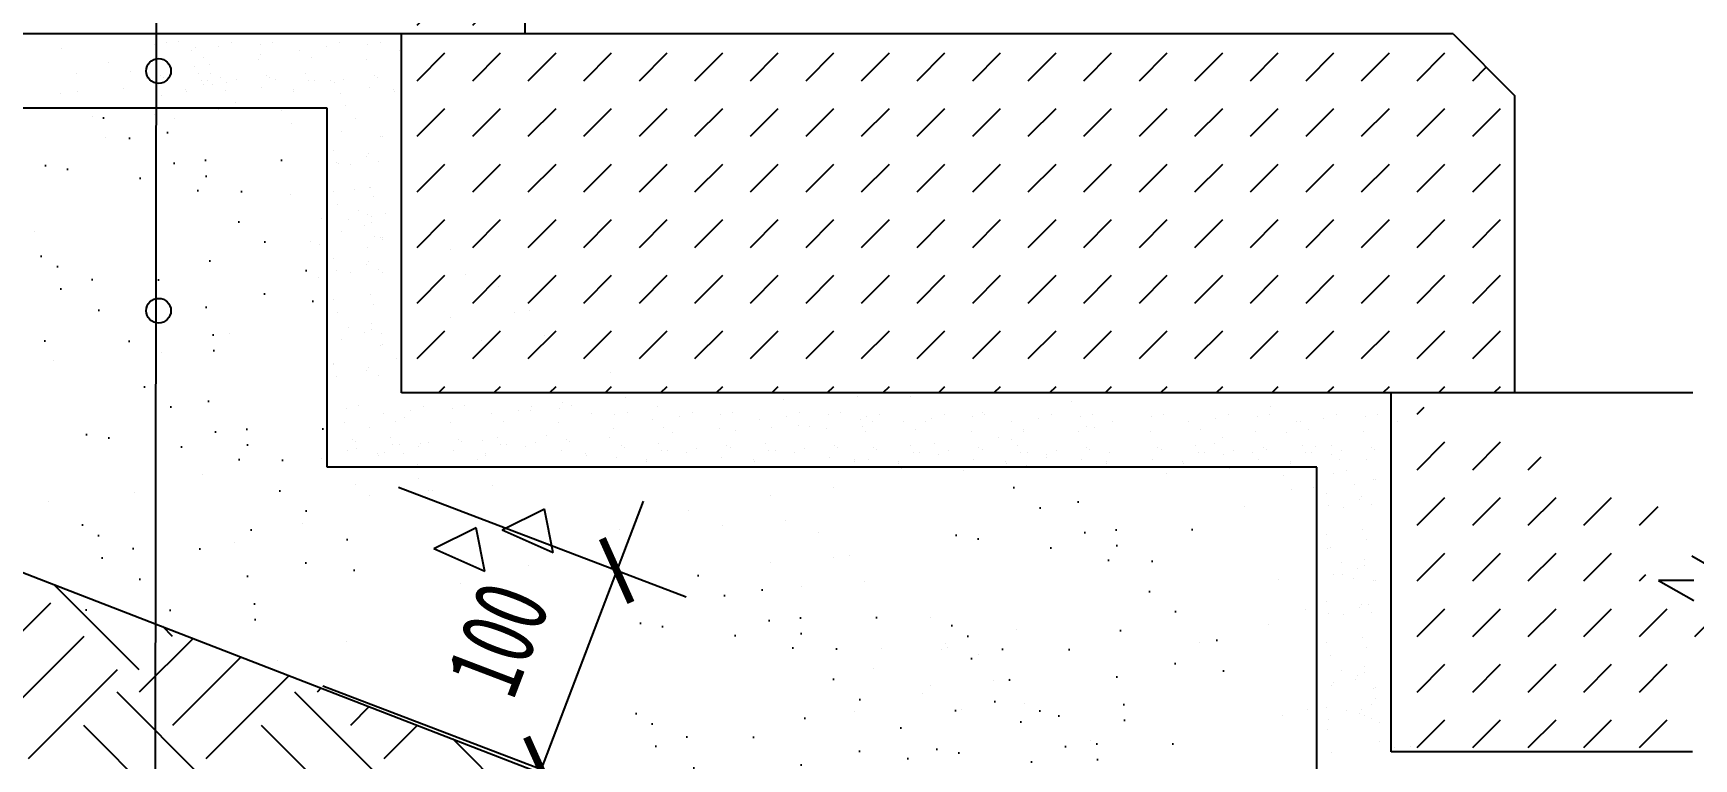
# Model space of a CAD drawing. Extents: x -43530 to -39330, y 16129 to 19047.
# Drawn here: x -42043 to -41372, y 17717 to 18010 of the extents above; entities that cross this region are included whole.
import ezdxf

# ---------------------------------------------------------------- set-up
doc = ezdxf.new("R2010")
doc.units = 0
doc.layers.get('0').update_dxf_attribs({"linetype": 'CONTINUOUS'})
doc.layers.get('DEFPOINTS').update_dxf_attribs({"linetype": 'CONTINUOUS'})
for name, color, linetype in [('LEVEL', 2, 'CONTINUOUS'), ('STAIR', 140, 'CONTINUOUS'), ('TEXT', 41, 'CONTINUOUS')]:
    doc.layers.add(name, color=color, linetype=linetype)
doc.styles.add('HZ', font='simplex.shx', dxfattribs={"width": 0.7, "bigfont": 'hztxt.shx'})
doc.styles.add('XREF1$0$STYLE3', font='simsun.ttf', dxfattribs={"width": 0.7})
doc.dimstyles.new('STANDARD-1', dxfattribs={"dimscale": 0, "dimtxt": 450, "dimasz": 300, "dimexe": 300, "dimexo": 300, "dimgap": 200, "dimtad": 1, "dimdec": 0, "dimzin": 0, "dimtxsty": 'HZ', "dimcen": 300, "dimdle": 300, "dimclrd": 40, "dimclre": 40, "dimclrt": 41, "dimazin": 3, "dimtfac": 1, "dimtdec": 0, "dimtofl": 0, "dimtmove": 0, "dimatfit": 3, "dimtvp": 1.5, "dimtolj": 1, "dimtzin": 0})
pattern_1 = [(45, (-4687.32, 681.234), (2e-15, 22.45064), [15.875, -15.875])]

# ---------------------------------------------------------------- blocks, each defined once
blk = doc.blocks.new('_ARCHTICK')
at = {"color": 0, "linetype": 'BYBLOCK', "const_width": 0.15}
blk.add_lwpolyline([(-0.5, -0.5), (0.5, 0.5)], dxfattribs=at)
blk = doc.blocks.new('*D87')
at = {"color": 40, "linetype": 'BYBLOCK'}
for p, q in [((-37208.24, 17145.22), (-37092.04, 17100.92)), ((-37109.38, 17139.64), (-37161.35, 17003.34)), ((-37238.83, 17064.99), (-37122.63, 17020.69))]:
    blk.add_line(p, q, dxfattribs=at)
at = {"layer": 'DEFPOINTS', "color": 0, "linetype": 'BYBLOCK'}
for p in [(-37236.28, 17155.91), (-37266.87, 17075.68), (-37150.66, 17031.37)]:
    blk.add_point(p, dxfattribs=at)
at = {"color": 40, "linetype": 'BYBLOCK', "xscale": 20, "yscale": 20, "zscale": 20}
for p, rotation in [((-37120.07, 17111.6), 69.12982450847417), ((-37150.66, 17031.37), 249.1298245084741)]:
    blk.add_blockref('_ARCHTICK', p, dxfattribs=dict(at, rotation=rotation))
at = {"color": 41, "linetype": 'BYBLOCK', "insert": (-37168.07, 17083.96), "char_height": 30, "attachment_point": 5, "rotation": 69.12982, "style": 'XREF1$0$STYLE3'}
blk.add_mtext('\\A1;100', dxfattribs=at)

msp = doc.modelspace()

# ---------------------------------------------------------------- hatches: boundary and pattern name
at = {"layer": 'STAIR'}
h = msp.add_hatch(dxfattribs=at)
h.set_pattern_fill('DASH', color=256, scale=5, angle=45, style=0)
h.set_pattern_definition(pattern_1)
edge = h.paths.add_edge_path()
edge.add_line((-41869.4, 18154.56), (-42294.4, 18154.56))
edge.add_line((-41894.4, 18009.56), (-42294.4, 18009.56))
edge.add_line((-41469.4, 18009.56), (-41894.4, 18009.56))
edge.add_line((-41844.4, 18009.56), (-41844.4, 18129.56))
edge.add_line((-41869.4, 18154.56), (-41844.4, 18129.56))
edge.add_line((-42294.4, 18009.56), (-42294.4, 18154.56))
h = msp.add_hatch(dxfattribs=at)
h.set_pattern_fill('DASH', color=256, scale=5, angle=45, style=0)
h.set_pattern_definition(pattern_1)
edge = h.paths.add_edge_path()
edge.add_line((-41469.4, 18009.56), (-41894.4, 18009.56))
edge.add_line((-41894.4, 17864.56), (-41894.4, 18009.56))
edge.add_line((-41494.4, 17864.56), (-41894.4, 17864.56))
edge.add_line((-41444.4, 17864.56), (-41444.4, 17984.56))
edge.add_line((-41469.4, 18009.56), (-41444.4, 17984.56))
h = msp.add_hatch(dxfattribs=at)
h.set_pattern_fill('AR-SAND', color=256, angle=135, style=0)
h.set_pattern_definition([(172.5, (-3850.753, 443.697), (-33.47535, -35.738135), [0, -38.608, 0, -43.18, 0, -41.275]), (142.5, (-3850.75, 443.7), (-82.47329, -18.90109), [0, -20.828, 0, -34.798, 0, -13.335]), (102.5, (-3828.66, 421.606), (-56.03323, 55.829983), [0, -12.7, 0, -45.72, 0, -59.69]), (92.5, (-3828.66, 421.606), (-69.75508, 38.22811), [0, -6.35, 0, -29.972, 0, -34.29])])
h.paths.add_polyline_path([(-42040.12, 17979.79), (-41923.64, 17979.79), (-41923.64, 17875.6), (-42040.12, 17875.6)])
h = msp.add_hatch(dxfattribs=at)
h.set_pattern_fill('AR-SAND', color=256, angle=135, style=0)
h.set_pattern_definition([(172.5, (-3834.112, 335.07), (-33.47535, -35.738135), [0, -38.608, 0, -43.18, 0, -41.275]), (142.5, (-3834.11, 335.07), (-82.47329, -18.90109), [0, -20.828, 0, -34.798, 0, -13.335]), (102.5, (-3812.02, 312.98), (-56.03323, 55.829983), [0, -12.7, 0, -45.72, 0, -59.69]), (92.5, (-3812.02, 312.98), (-69.75508, 38.22811), [0, -6.35, 0, -29.972, 0, -34.29])])
h.paths.add_polyline_path([(-42023.48, 17871.16), (-41907, 17871.16), (-41907, 17766.97), (-42023.48, 17766.97)])
h = msp.add_hatch(dxfattribs=at)
h.set_pattern_fill('DASH', color=256, scale=5, angle=45, style=0)
h.set_pattern_definition(pattern_1)
edge = h.paths.add_edge_path()
edge.add_line((-41372.5, 17864.56), (-41494.4, 17864.56))
edge.add_spline(control_points=[(-41372.62, 17812.8), (-41383.46, 17804.85), (-41409.61, 17785.66), (-41337.2, 17784.11), (-41362.05, 17762.66), (-41372.62, 17753.52)], knot_values=[0, 0, 0, 0, 28.370262, 68.459159, 98.166557, 98.166557, 98.166557, 98.166557], degree=3, periodic=0)
edge.add_line((-41372.62, 17864.56), (-41372.62, 17812.8))
edge.add_line((-41372.62, 17753.52), (-41372.62, 17719.56))
edge.add_line((-41372.62, 17719.56), (-41494.4, 17719.56))
edge.add_line((-41494.4, 17719.56), (-41494.4, 17864.56))
h = msp.add_hatch(dxfattribs=at)
h.set_pattern_fill('DASH', color=256, scale=5, angle=45, style=0)
h.set_pattern_definition(pattern_1)
edge = h.paths.add_edge_path()
edge.add_line((-41069.4, 17864.56), (-41044.4, 17839.56))
edge.add_line((-41342.62, 17864.56), (-41069.4, 17864.56))
edge.add_line((-41044.4, 17719.56), (-41044.4, 17839.56))
edge.add_line((-41044.4, 17769.56), (-41044.4, 17774.56))
edge.add_line((-41342.62, 17719.56), (-41094.4, 17719.56))
edge.add_spline(control_points=[(-41342.62, 17812.8), (-41352.28, 17806.83), (-41378.34, 17790.71), (-41297.28, 17801.64), (-41327.1, 17770), (-41342.62, 17753.52)], knot_values=[0, 0, 0, 0, 23.924114, 64.498408, 108.557634, 108.557634, 108.557634, 108.557634], degree=3, periodic=0)
edge.add_line((-41342.62, 17864.56), (-41342.62, 17812.8))
edge.add_line((-41342.62, 17753.52), (-41342.62, 17719.56))
h = msp.add_hatch(dxfattribs=at)
h.set_pattern_fill('AR-SAND', color=256, angle=135, style=0)
h.set_pattern_definition([(172.5, (-3482.785, 294.398), (-33.47535, -35.738135), [0, -38.608, 0, -43.18, 0, -41.275]), (142.5, (-3482.785, 294.4), (-82.47329, -18.90109), [0, -20.828, 0, -34.798, 0, -13.335]), (102.5, (-3460.694, 272.306), (-56.03323, 55.829983), [0, -12.7, 0, -45.72, 0, -59.69]), (92.5, (-3460.694, 272.306), (-69.75508, 38.22811), [0, -6.35, 0, -29.972, 0, -34.29])])
h.paths.add_polyline_path([(-41672.16, 17830.49), (-41555.67, 17830.49), (-41555.67, 17726.3), (-41672.16, 17726.3)])
h = msp.add_hatch(dxfattribs=at)
h.set_pattern_fill('AR-SAND', color=256, angle=135, style=0)
h.set_pattern_definition([(172.5, (-3610.36, 258.927), (-33.47535, -35.738135), [0, -38.608, 0, -43.18, 0, -41.275]), (142.5, (-3610.36, 258.93), (-82.47329, -18.90109), [0, -20.828, 0, -34.798, 0, -13.335]), (102.5, (-3588.27, 236.836), (-56.03323, 55.829983), [0, -12.7, 0, -45.72, 0, -59.69]), (92.5, (-3588.27, 236.836), (-69.75508, 38.22811), [0, -6.35, 0, -29.972, 0, -34.29])])
h.paths.add_polyline_path([(-41799.73, 17795.02), (-41683.25, 17795.02), (-41683.25, 17690.83), (-41799.73, 17690.83)])
h = msp.add_hatch(dxfattribs=at)
h.set_pattern_fill('AR-SAND', color=256, angle=135, style=0)
h.set_pattern_definition([(172.5, (-3490.55, 207.94), (-33.47535, -35.738135), [0, -38.608, 0, -43.18, 0, -41.275]), (142.5, (-3490.55, 207.94), (-82.47329, -18.90109), [0, -20.828, 0, -34.798, 0, -13.335]), (102.5, (-3468.46, 185.847), (-56.03323, 55.829983), [0, -12.7, 0, -45.72, 0, -59.69]), (92.5, (-3468.46, 185.85), (-69.75508, 38.22811), [0, -6.35, 0, -29.972, 0, -34.29])])
h.paths.add_polyline_path([(-41679.92, 17744.03), (-41563.44, 17744.03), (-41563.44, 17639.84), (-41679.92, 17639.84)])

# ---------------------------------------------------------------- linework, layer by layer
at = {"layer": 'LEVEL'}
for p, q in [((-43014.43, 18166.35), (-41372.62, 17530.91)), ((-41844.4, 18009.56), (-41844.4, 18129.56)), ((-41894.4, 18009.56), (-42294.4, 18009.56)), ((-41469.4, 18009.56), (-41894.4, 18009.56)), ((-41894.4, 17864.56), (-41894.4, 18009.56)), ((-41469.4, 18009.56), (-41444.4, 17984.56)), ((-41444.4, 17864.56), (-41444.4, 17984.56)), ((-41924.4, 17979.56), (-42324.4, 17979.56)), ((-41924.4, 17834.56), (-41924.4, 17979.56)), ((-41494.4, 17864.56), (-41894.4, 17864.56)), ((-41372.5, 17864.56), (-41494.4, 17864.56)), ((-41494.4, 17719.56), (-41494.4, 17864.56)), ((-41524.4, 17834.56), (-41924.4, 17834.56)), ((-41524.4, 17689.56), (-41524.4, 17834.56)), ((-41372.62, 17719.56), (-41494.4, 17719.56))]:
    msp.add_line(p, q, dxfattribs=at)
at = {"layer": 'LEVEL', "linetype": 'CONTINUOUS'}
for centre in [(-41992.5, 17994.61), (-41992.5, 17897.77)]:
    msp.add_circle(centre, 5, dxfattribs=at)
at = {"layer": 'STAIR'}
for p, q in [((-42031.81, 18003.72), (-42031.81, 18003.72)), ((-41984.25, 18006.68), (-41984.25, 18006.68)), ((-41977.7, 18004), (-41977.7, 18004)), ((-42012.66, 17997.99), (-42012.66, 17997.99)), ((-41971.76, 17997.09), (-41971.76, 17997.09)), ((-41951.3, 18001.43), (-41951.3, 18001.43)), ((-42025.66, 17993.47), (-42025.66, 17993.47)), ((-42003.75, 17994.37), (-42003.75, 17994.37)), ((-41997.2, 17991.69), (-41997.2, 17991.69)), ((-41978.09, 17996.42), (-41978.09, 17996.42)), ((-41971.54, 17993.74), (-41971.54, 17993.74)), ((-41967.45, 17992.03), (-41967.45, 17992.03)), ((-41945.14, 17991.18), (-41945.14, 17991.18)), ((-41923.2, 17990.78), (-41923.2, 17990.78)), ((-42032.16, 17985.68), (-42032.16, 17985.68)), ((-42025.37, 17986.47), (-42025.37, 17986.47)), ((-42006.5, 17987.73), (-42006.5, 17987.73)), ((-41991.26, 17984.78), (-41991.26, 17984.78)), ((-41974.45, 17989.36), (-41974.45, 17989.36)), ((-41970.8, 17989.12), (-41970.8, 17989.12)), ((-41965.6, 17986.83), (-41965.6, 17986.83)), ((-41919.12, 17985.67), (-41919.12, 17985.67)), ((-41993.95, 17977.05), (-41993.95, 17977.05)), ((-41986.95, 17979.73), (-41986.95, 17979.73)), ((-41968.29, 17979.1), (-41968.29, 17979.1)), ((-41961.29, 17981.78), (-41961.29, 17981.78)), ((-41942.7, 17978.47), (-41942.7, 17978.47)), ((-41917.04, 17980.52), (-41917.04, 17980.52)), ((-42019.21, 17976.21), (-42019.21, 17976.21)), ((-41986.24, 17975.45), (-41986.24, 17975.45)), ((-41938.62, 17973.36), (-41938.62, 17973.36)), ((-41912.96, 17975.42), (-41912.96, 17975.42)), ((-42013.87, 17967.92), (-42013.87, 17967.92)), ((-41919.63, 17957.09), (-41919.63, 17957.09)), ((-41939.13, 17944.79), (-41939.13, 17944.79)), ((-41913.47, 17946.84), (-41913.47, 17946.84)), ((-41907.14, 17947.51), (-41907.14, 17947.51)), ((-41911.52, 17938.06), (-41911.52, 17938.06)), ((-41908.09, 17936.8), (-41908.09, 17936.8)), ((-41900.98, 17937.25), (-41900.98, 17937.25)), ((-41926.64, 17935.2), (-41926.64, 17935.2)), ((-42042.63, 17929.76), (-42042.63, 17929.76)), ((-41931.02, 17925.75), (-41931.02, 17925.75)), ((-41927.59, 17924.5), (-41927.59, 17924.5)), ((-41908.27, 17923.41), (-41908.27, 17923.41)), ((-41905.36, 17927.8), (-41905.36, 17927.8)), ((-41901.93, 17926.55), (-41901.93, 17926.55)), ((-41874.53, 17922.49), (-41874.53, 17922.49)), ((-41927.77, 17911.11), (-41927.77, 17911.11)), ((-41902.11, 17913.16), (-41902.11, 17913.16)), ((-41894.03, 17910.18), (-41894.03, 17910.18)), ((-41868.37, 17912.23), (-41868.37, 17912.23)), ((-41855.01, 17907.51), (-41855.01, 17907.51)), ((-41848.86, 17897.25), (-41848.86, 17897.25)), ((-41842.52, 17897.92), (-41842.52, 17897.92)), ((-41874.52, 17895.2), (-41874.52, 17895.2)), ((-41963.76, 17888.61), (-41963.76, 17888.61)), ((-41902.42, 17888.64), (-41902.42, 17888.64)), ((-41862.02, 17885.62), (-41862.02, 17885.62)), ((-41836.36, 17887.67), (-41836.36, 17887.67)), ((-42034.79, 17877.83), (-42034.79, 17877.83)), ((-41991.39, 17881.08), (-41991.39, 17881.08)), ((-41921.92, 17876.34), (-41921.92, 17876.34)), ((-41896.26, 17878.39), (-41896.26, 17878.39)), ((-41809.91, 17872.9), (-41809.91, 17872.9)), ((-41709.98, 17863.31), (-41709.98, 17863.31)), ((-41688.67, 17863.21), (-41688.67, 17863.21)), ((-41842.09, 17857.47), (-41842.09, 17857.47)), ((-41829.41, 17860.6), (-41829.41, 17860.6)), ((-41803.75, 17862.65), (-41803.75, 17862.65)), ((-41790.84, 17858.9), (-41790.84, 17858.9)), ((-41739.92, 17861.79), (-41739.92, 17861.79)), ((-41659.41, 17856.65), (-41659.41, 17856.65)), ((-41623.51, 17861.29), (-41623.51, 17861.29)), ((-41543, 17859), (-41543, 17859)), ((-41907.32, 17850.58), (-41907.32, 17850.58)), ((-41893.01, 17854.59), (-41893.01, 17854.59)), ((-41759.42, 17849.48), (-41759.42, 17849.48)), ((-41733.76, 17851.53), (-41733.76, 17851.53)), ((-41729.48, 17851), (-41729.48, 17851)), ((-41708.17, 17850.9), (-41708.17, 17850.9)), ((-41703.82, 17853.05), (-41703.82, 17853.05)), ((-41682.51, 17852.95), (-41682.51, 17852.95)), ((-41617.35, 17851.03), (-41617.35, 17851.03)), ((-41614.2, 17850.7), (-41614.2, 17850.7)), ((-41530.96, 17852.99), (-41530.96, 17852.99)), ((-41886.85, 17844.33), (-41886.85, 17844.33)), ((-41861.59, 17845.17), (-41861.59, 17845.17)), ((-41835.93, 17847.22), (-41835.93, 17847.22)), ((-41810.34, 17846.59), (-41810.34, 17846.59)), ((-41784.68, 17848.64), (-41784.68, 17848.64)), ((-41678.92, 17844.34), (-41678.92, 17844.34)), ((-41653.26, 17846.39), (-41653.26, 17846.39)), ((-41647.88, 17845.64), (-41647.88, 17845.64)), ((-41643.01, 17848.98), (-41643.01, 17848.98)), ((-41565.87, 17844.33), (-41565.87, 17844.33)), ((-41562.5, 17846.69), (-41562.5, 17846.69)), ((-41536.84, 17848.74), (-41536.84, 17848.74)), ((-41524.8, 17842.74), (-41524.8, 17842.74)), ((-41518.46, 17843.4), (-41518.46, 17843.4)), ((-41926.82, 17838.27), (-41926.82, 17838.27)), ((-41912.51, 17842.28), (-41912.51, 17842.28)), ((-41901.16, 17840.32), (-41901.16, 17840.32)), ((-41893.62, 17840.07), (-41893.62, 17840.07)), ((-41863.73, 17837.59), (-41863.73, 17837.59)), ((-41633.71, 17838.39), (-41633.71, 17838.39)), ((-41608.05, 17840.44), (-41608.05, 17840.44)), ((-41550.46, 17840.68), (-41550.46, 17840.68)), ((-41515.31, 17837.68), (-41515.31, 17837.68)), ((-41974.7, 17831.72), (-41974.7, 17831.72)), ((-41887.8, 17835.6), (-41887.8, 17835.6)), ((-41887.46, 17829.81), (-41887.46, 17829.81)), ((-41692.24, 17834.02), (-41692.24, 17834.02)), ((-41667.38, 17833.34), (-41667.38, 17833.34)), ((-41641.73, 17835.39), (-41641.73, 17835.39)), ((-41585.37, 17832.03), (-41585.37, 17832.03)), ((-41559.71, 17834.08), (-41559.71, 17834.08)), ((-41537.96, 17831.1), (-41537.96, 17831.1)), ((-41512.3, 17833.15), (-41512.3, 17833.15)), ((-42002.33, 17824.19), (-42002.33, 17824.19)), ((-41913.12, 17827.76), (-41913.12, 17827.76)), ((-41907.31, 17823.3), (-41907.31, 17823.3)), ((-41883.23, 17825.29), (-41883.23, 17825.29)), ((-41881.65, 17825.35), (-41881.65, 17825.35)), ((-41857.57, 17827.34), (-41857.57, 17827.34)), ((-41745.29, 17823.32), (-41745.29, 17823.32)), ((-41719.87, 17826.49), (-41719.87, 17826.49)), ((-41534.81, 17825.37), (-41534.81, 17825.37)), ((-41525.97, 17826.42), (-41525.97, 17826.42)), ((-41509.15, 17827.42), (-41509.15, 17827.42)), ((-42036.95, 17820.57), (-42036.95, 17820.57)), ((-41836.5, 17817.6), (-41853.62, 17809.08)), ((-41833.06, 17799.93), (-41836.5, 17817.6)), ((-41778.47, 17816.93), (-41778.47, 17816.93)), ((-41553.61, 17818.89), (-41553.61, 17818.89)), ((-41934.17, 17811.73), (-41934.17, 17811.73)), ((-41864.13, 17810.07), (-41881.25, 17801.55)), ((-41860.69, 17792.4), (-41864.13, 17810.07)), ((-41806.1, 17809.4), (-41806.1, 17809.4)), ((-41764.79, 17811.01), (-41764.79, 17811.01)), ((-41739.13, 17813.06), (-41739.13, 17813.06)), ((-41961.8, 17804.2), (-41961.8, 17804.2)), ((-41833.06, 17799.93), (-41853.62, 17809.08)), ((-41725.78, 17808.34), (-41725.78, 17808.34)), ((-41860.69, 17792.4), (-41881.25, 17801.55)), ((-41745.28, 17796.04), (-41745.28, 17796.04)), ((-41719.62, 17798.09), (-41719.62, 17798.09)), ((-41713.28, 17798.75), (-41713.28, 17798.75)), ((-41520.32, 17801.58), (-41520.32, 17801.58)), ((-41843.03, 17795.04), (-41843.03, 17795.04)), ((-41539.82, 17789.27), (-41539.82, 17789.27)), ((-41514.16, 17791.32), (-41514.16, 17791.32)), ((-41509.64, 17789.52), (-41509.64, 17789.52)), ((-42000.28, 17752.7), (-42034.76, 17787.18)), ((-41870.66, 17787.51), (-41870.66, 17787.51)), ((-41732.78, 17786.45), (-41732.78, 17786.45)), ((-41707.12, 17788.5), (-41707.12, 17788.5)), ((-42036.21, 17779.64), (-42072.13, 17743.72)), ((-41529.14, 17777.21), (-41529.14, 17777.21)), ((-41503.48, 17779.26), (-41503.48, 17779.26)), ((-41986.81, 17766.17), (-41990.81, 17770.17)), ((-41680.67, 17773.73), (-41680.67, 17773.73)), ((-41645.98, 17769.1), (-41645.98, 17769.1)), ((-41544.14, 17771.1), (-41544.14, 17771.1)), ((-42022.74, 17766.17), (-42058.66, 17730.25)), ((-41978.57, 17765.43), (-42000.28, 17743.72)), ((-41916.64, 17764.16), (-41916.64, 17764.16)), ((-41674.52, 17763.48), (-41674.52, 17763.48)), ((-41571.77, 17763.57), (-41571.77, 17763.57)), ((-41959.15, 17757.91), (-41986.81, 17730.25)), ((-41944.27, 17756.63), (-41944.27, 17756.63)), ((-41700.18, 17761.43), (-41700.18, 17761.43)), ((-41676.01, 17760.8), (-41676.01, 17760.8)), ((-41673.61, 17761.57), (-41673.61, 17761.57)), ((-41661.16, 17758.76), (-41661.16, 17758.76)), ((-42009.26, 17752.7), (-42045.19, 17716.78)), ((-41939.73, 17750.4), (-41973.34, 17716.78)), ((-41703.64, 17753.27), (-41703.64, 17753.27)), ((-41648.66, 17749.17), (-41648.66, 17749.17)), ((-41508.63, 17748.86), (-41508.63, 17748.86)), ((-41973.34, 17707.8), (-42009.26, 17743.72)), ((-41901.5, 17707.8), (-41937.42, 17743.72)), ((-41926.78, 17745.39), (-41928.44, 17743.72)), ((-41683.61, 17743.24), (-41683.61, 17743.24)), ((-41680.66, 17746.45), (-41680.66, 17746.45)), ((-41655, 17748.5), (-41655, 17748.5)), ((-41518.65, 17746.47), (-41518.65, 17746.47)), ((-41907.35, 17737.87), (-41914.97, 17730.25)), ((-41711.25, 17735.71), (-41711.25, 17735.71)), ((-41668.16, 17736.86), (-41668.16, 17736.86)), ((-41642.5, 17738.92), (-41642.5, 17738.92)), ((-41528.14, 17736.55), (-41528.14, 17736.55)), ((-41512.49, 17736.22), (-41512.49, 17736.22)), ((-41502.48, 17738.6), (-41502.48, 17738.6)), ((-41500.84, 17740.94), (-41500.84, 17740.94)), ((-41986.81, 17694.33), (-42022.74, 17730.25)), ((-41914.97, 17694.33), (-41950.89, 17730.25)), ((-41887.93, 17730.35), (-41901.5, 17716.78)), ((-41538.15, 17734.17), (-41538.15, 17734.17)), ((-41520.34, 17728.64), (-41520.34, 17728.64)), ((-41505.39, 17734.22), (-41505.39, 17734.22)), ((-41499.13, 17731.5), (-41499.13, 17731.5)), ((-41494.68, 17730.69), (-41494.68, 17730.69)), ((-41843.13, 17694.33), (-41873.61, 17724.81)), ((-41616.06, 17724.15), (-41616.06, 17724.15)), ((-41524.89, 17721.91), (-41524.89, 17721.91)), ((-41499.23, 17723.96), (-41499.23, 17723.96)), ((-41486.63, 17721.91), (-41486.63, 17721.91)), ((-41518.63, 17719.19), (-41518.63, 17719.19)), ((-41492.97, 17721.24), (-41492.97, 17721.24))]:
    msp.add_line(p, q, dxfattribs=at)
at = {"layer": 'STAIR', "linetype": 'CONTINUOUS'}
for p, q in [((-41994.11, 18005.14), (-41994.11, 18005.14)), ((-41989.23, 18006.22), (-41989.23, 18006.22)), ((-41968.19, 18004.36), (-41968.19, 18004.36)), ((-41962.94, 18006), (-41962.94, 18006)), ((-41951.35, 18005.14), (-41951.35, 18005.14)), ((-41946.47, 18006.22), (-41946.47, 18006.22)), ((-41924.74, 18004.36), (-41924.74, 18004.36)), ((-41919.49, 18006), (-41919.49, 18006)), ((-41907.9, 18005.14), (-41907.9, 18005.14)), ((-41903.02, 18006.22), (-41903.02, 18006.22)), ((-41994.74, 17999.39), (-41994.74, 17999.39)), ((-41979.14, 18003.07), (-41979.14, 18003.07)), ((-41974.29, 18000.05), (-41974.29, 18000.05)), ((-41951.97, 17999.39), (-41951.97, 17999.39)), ((-41935.68, 18003.07), (-41935.68, 18003.07)), ((-41930.84, 18000.05), (-41930.84, 18000.05)), ((-41908.52, 17999.39), (-41908.52, 17999.39)), ((-41894.99, 18003.07), (-41894.99, 18003.07)), ((-41991.64, 17992.82), (-41991.64, 17992.82)), ((-41990.34, 17991.94), (-41990.34, 17991.94)), ((-41976.53, 17993.49), (-41976.53, 17993.49)), ((-41975.35, 17990.73), (-41975.35, 17990.73)), ((-41972.85, 17990.84), (-41972.85, 17990.84)), ((-41961.06, 17991.35), (-41961.06, 17991.35)), ((-41948.87, 17992.82), (-41948.87, 17992.82)), ((-41947.58, 17991.94), (-41947.58, 17991.94)), ((-41933.08, 17993.49), (-41933.08, 17993.49)), ((-41931.9, 17990.73), (-41931.9, 17990.73)), ((-41929.4, 17990.84), (-41929.4, 17990.84)), ((-41917.61, 17991.35), (-41917.61, 17991.35)), ((-41905.42, 17992.82), (-41905.42, 17992.82)), ((-41904.13, 17991.94), (-41904.13, 17991.94)), ((-41993.64, 17988.06), (-41993.64, 17988.06)), ((-41981.52, 17986.99), (-41981.52, 17986.99)), ((-41981.35, 17986.21), (-41981.35, 17986.21)), ((-41965.07, 17989.89), (-41965.07, 17989.89)), ((-41950.87, 17988.06), (-41950.87, 17988.06)), ((-41938.07, 17986.99), (-41938.07, 17986.99)), ((-41937.9, 17986.21), (-41937.9, 17986.21)), ((-41921.61, 17989.89), (-41921.61, 17989.89)), ((-41907.42, 17988.06), (-41907.42, 17988.06)), ((-41897.38, 17986.99), (-41897.38, 17986.99)), ((-41897.21, 17986.21), (-41897.21, 17986.21)), ((-41918.72, 17970.36), (-41918.72, 17970.36)), ((-41902.64, 17967.97), (-41902.64, 17967.97)), ((-41901.87, 17968.14), (-41901.87, 17968.14)), ((-41921.88, 17962.33), (-41921.88, 17962.33)), ((-41920.8, 17957.45), (-41920.8, 17957.45)), ((-41915.05, 17956.83), (-41915.05, 17956.83)), ((-41908.48, 17959.93), (-41908.48, 17959.93)), ((-41907.6, 17961.22), (-41907.6, 17961.22)), ((-41903.71, 17957.93), (-41903.71, 17957.93)), ((-41921.66, 17945.86), (-41921.66, 17945.86)), ((-41907.01, 17947.74), (-41907.01, 17947.74)), ((-41905.54, 17943.73), (-41905.54, 17943.73)), ((-41920.02, 17940.61), (-41920.02, 17940.61)), ((-41915.71, 17934.51), (-41915.71, 17934.51)), ((-41909.15, 17932.27), (-41909.15, 17932.27)), ((-41906.5, 17935.95), (-41906.5, 17935.95)), ((-41906.39, 17933.45), (-41906.39, 17933.45)), ((-41918.72, 17929.66), (-41918.72, 17929.66)), ((-41902.64, 17927.28), (-41902.64, 17927.28)), ((-41901.87, 17927.45), (-41901.87, 17927.45)), ((-41921.88, 17918.88), (-41921.88, 17918.88)), ((-41907.6, 17917.77), (-41907.6, 17917.77)), ((-41920.8, 17914), (-41920.8, 17914)), ((-41915.05, 17913.38), (-41915.05, 17913.38)), ((-41908.48, 17916.47), (-41908.48, 17916.47)), ((-41903.71, 17914.47), (-41903.71, 17914.47)), ((-41907.01, 17904.29), (-41907.01, 17904.29)), ((-41921.66, 17902.4), (-41921.66, 17902.4)), ((-41920.02, 17897.16), (-41920.02, 17897.16)), ((-41905.54, 17900.28), (-41905.54, 17900.28)), ((-41915.71, 17891.06), (-41915.71, 17891.06)), ((-41906.5, 17892.5), (-41906.5, 17892.5)), ((-41906.39, 17890), (-41906.39, 17890)), ((-41918.72, 17886.21), (-41918.72, 17886.21)), ((-41909.15, 17888.82), (-41909.15, 17888.82)), ((-41902.64, 17883.82), (-41902.64, 17883.82)), ((-41901.87, 17883.99), (-41901.87, 17883.99)), ((-41921.88, 17876.12), (-41921.88, 17876.12)), ((-41920.8, 17871.24), (-41920.8, 17871.24)), ((-41908.48, 17873.71), (-41908.48, 17873.71)), ((-41907.6, 17875.01), (-41907.6, 17875.01)), ((-41903.71, 17871.71), (-41903.71, 17871.71)), ((-41916.54, 17858.23), (-41916.54, 17858.23)), ((-41911.66, 17859.31), (-41911.66, 17859.31)), ((-41901.57, 17856.16), (-41901.57, 17856.16)), ((-41890.62, 17857.45), (-41890.62, 17857.45)), ((-41885.38, 17859.09), (-41885.38, 17859.09)), ((-41873.78, 17858.23), (-41873.78, 17858.23)), ((-41868.9, 17859.31), (-41868.9, 17859.31)), ((-41858.12, 17856.16), (-41858.12, 17856.16)), ((-41847.17, 17857.45), (-41847.17, 17857.45)), ((-41841.93, 17859.09), (-41841.93, 17859.09)), ((-41830.33, 17858.23), (-41830.33, 17858.23)), ((-41825.45, 17859.31), (-41825.45, 17859.31)), ((-41817.42, 17856.16), (-41817.42, 17856.16)), ((-41803.21, 17856.83), (-41803.21, 17856.83)), ((-41776.92, 17856.61), (-41776.92, 17856.61)), ((-41760.45, 17856.83), (-41760.45, 17856.83)), ((-41733.47, 17856.61), (-41733.47, 17856.61)), ((-41716.99, 17856.83), (-41716.99, 17856.83)), ((-41917.17, 17852.49), (-41917.17, 17852.49)), ((-41896.72, 17853.15), (-41896.72, 17853.15)), ((-41874.41, 17852.49), (-41874.41, 17852.49)), ((-41853.27, 17853.15), (-41853.27, 17853.15)), ((-41830.95, 17852.49), (-41830.95, 17852.49)), ((-41808.71, 17850), (-41808.71, 17850)), ((-41808.09, 17855.75), (-41808.09, 17855.75)), ((-41793.11, 17853.68), (-41793.11, 17853.68)), ((-41788.27, 17850.66), (-41788.27, 17850.66)), ((-41782.17, 17854.97), (-41782.17, 17854.97)), ((-41765.95, 17850), (-41765.95, 17850)), ((-41765.33, 17855.75), (-41765.33, 17855.75)), ((-41749.66, 17853.68), (-41749.66, 17853.68)), ((-41744.82, 17850.66), (-41744.82, 17850.66)), ((-41738.72, 17854.97), (-41738.72, 17854.97)), ((-41722.5, 17850), (-41722.5, 17850)), ((-41721.88, 17855.75), (-41721.88, 17855.75)), ((-41708.97, 17853.68), (-41708.97, 17853.68)), ((-41706.26, 17854.92), (-41706.26, 17854.92)), ((-41701.38, 17856.01), (-41701.38, 17856.01)), ((-41691.28, 17852.85), (-41691.28, 17852.85)), ((-41686.44, 17849.84), (-41686.44, 17849.84)), ((-41680.34, 17854.14), (-41680.34, 17854.14)), ((-41675.09, 17855.78), (-41675.09, 17855.78)), ((-41663.5, 17854.92), (-41663.5, 17854.92)), ((-41658.62, 17856.01), (-41658.62, 17856.01)), ((-41647.83, 17852.85), (-41647.83, 17852.85)), ((-41642.99, 17849.84), (-41642.99, 17849.84)), ((-41636.89, 17854.14), (-41636.89, 17854.14)), ((-41631.64, 17855.78), (-41631.64, 17855.78)), ((-41620.05, 17854.92), (-41620.05, 17854.92)), ((-41615.16, 17856.01), (-41615.16, 17856.01)), ((-41607.14, 17852.85), (-41607.14, 17852.85)), ((-41591.18, 17854.92), (-41591.18, 17854.92)), ((-41586.3, 17856.01), (-41586.3, 17856.01)), ((-41576.21, 17852.85), (-41576.21, 17852.85)), ((-41571.36, 17849.84), (-41571.36, 17849.84)), ((-41565.26, 17854.14), (-41565.26, 17854.14)), ((-41560.02, 17855.78), (-41560.02, 17855.78)), ((-41548.42, 17854.92), (-41548.42, 17854.92)), ((-41543.54, 17856.01), (-41543.54, 17856.01)), ((-41532.76, 17852.85), (-41532.76, 17852.85)), ((-41527.91, 17849.84), (-41527.91, 17849.84)), ((-41521.81, 17854.14), (-41521.81, 17854.14)), ((-41516.56, 17855.78), (-41516.56, 17855.78)), ((-41504.97, 17854.92), (-41504.97, 17854.92)), ((-41500.09, 17856.01), (-41500.09, 17856.01)), ((-41492.06, 17852.85), (-41492.06, 17852.85)), ((-41914.07, 17845.91), (-41914.07, 17845.91)), ((-41912.77, 17845.04), (-41912.77, 17845.04)), ((-41898.96, 17846.58), (-41898.96, 17846.58)), ((-41897.78, 17843.82), (-41897.78, 17843.82)), ((-41895.28, 17843.93), (-41895.28, 17843.93)), ((-41887.5, 17842.98), (-41887.5, 17842.98)), ((-41883.5, 17844.45), (-41883.5, 17844.45)), ((-41871.31, 17845.91), (-41871.31, 17845.91)), ((-41870.01, 17845.04), (-41870.01, 17845.04)), ((-41855.51, 17846.58), (-41855.51, 17846.58)), ((-41854.33, 17843.82), (-41854.33, 17843.82)), ((-41851.83, 17843.93), (-41851.83, 17843.93)), ((-41844.05, 17842.98), (-41844.05, 17842.98)), ((-41840.04, 17844.45), (-41840.04, 17844.45)), ((-41827.86, 17845.91), (-41827.86, 17845.91)), ((-41826.56, 17845.04), (-41826.56, 17845.04)), ((-41805.61, 17843.43), (-41805.61, 17843.43)), ((-41790.51, 17844.1), (-41790.51, 17844.1)), ((-41762.85, 17843.43), (-41762.85, 17843.43)), ((-41747.06, 17844.1), (-41747.06, 17844.1)), ((-41719.4, 17843.43), (-41719.4, 17843.43)), ((-41706.88, 17849.18), (-41706.88, 17849.18)), ((-41688.68, 17843.27), (-41688.68, 17843.27)), ((-41664.12, 17849.18), (-41664.12, 17849.18)), ((-41645.23, 17843.27), (-41645.23, 17843.27)), ((-41620.67, 17849.18), (-41620.67, 17849.18)), ((-41591.81, 17849.18), (-41591.81, 17849.18)), ((-41573.6, 17843.27), (-41573.6, 17843.27)), ((-41549.04, 17849.18), (-41549.04, 17849.18)), ((-41530.15, 17843.27), (-41530.15, 17843.27)), ((-41505.59, 17849.18), (-41505.59, 17849.18)), ((-41916.07, 17841.15), (-41916.07, 17841.15)), ((-41903.96, 17840.08), (-41903.96, 17840.08)), ((-41903.79, 17839.31), (-41903.79, 17839.31)), ((-41873.31, 17841.15), (-41873.31, 17841.15)), ((-41860.51, 17840.08), (-41860.51, 17840.08)), ((-41860.34, 17839.31), (-41860.34, 17839.31)), ((-41829.86, 17841.15), (-41829.86, 17841.15)), ((-41819.81, 17840.08), (-41819.81, 17840.08)), ((-41819.64, 17839.31), (-41819.64, 17839.31)), ((-41807.61, 17838.67), (-41807.61, 17838.67)), ((-41804.32, 17842.55), (-41804.32, 17842.55)), ((-41795.5, 17837.6), (-41795.5, 17837.6)), ((-41795.33, 17836.82), (-41795.33, 17836.82)), ((-41789.33, 17841.34), (-41789.33, 17841.34)), ((-41786.83, 17841.45), (-41786.83, 17841.45)), ((-41779.04, 17840.5), (-41779.04, 17840.5)), ((-41775.04, 17841.97), (-41775.04, 17841.97)), ((-41764.85, 17838.67), (-41764.85, 17838.67)), ((-41761.55, 17842.55), (-41761.55, 17842.55)), ((-41752.05, 17837.6), (-41752.05, 17837.6)), ((-41751.88, 17836.82), (-41751.88, 17836.82)), ((-41745.88, 17841.34), (-41745.88, 17841.34)), ((-41743.38, 17841.45), (-41743.38, 17841.45)), ((-41735.59, 17840.5), (-41735.59, 17840.5)), ((-41731.59, 17841.97), (-41731.59, 17841.97)), ((-41721.4, 17838.67), (-41721.4, 17838.67)), ((-41718.1, 17842.55), (-41718.1, 17842.55)), ((-41711.36, 17837.6), (-41711.36, 17837.6)), ((-41711.19, 17836.82), (-41711.19, 17836.82)), ((-41705.78, 17837.84), (-41705.78, 17837.84)), ((-41703.78, 17842.6), (-41703.78, 17842.6)), ((-41702.49, 17841.73), (-41702.49, 17841.73)), ((-41693.67, 17836.77), (-41693.67, 17836.77)), ((-41693.5, 17836), (-41693.5, 17836)), ((-41687.5, 17840.51), (-41687.5, 17840.51)), ((-41685, 17840.62), (-41685, 17840.62)), ((-41677.21, 17839.67), (-41677.21, 17839.67)), ((-41673.21, 17841.14), (-41673.21, 17841.14)), ((-41663.02, 17837.84), (-41663.02, 17837.84)), ((-41661.02, 17842.6), (-41661.02, 17842.6)), ((-41659.72, 17841.73), (-41659.72, 17841.73)), ((-41650.22, 17836.77), (-41650.22, 17836.77)), ((-41650.05, 17836), (-41650.05, 17836)), ((-41644.05, 17840.51), (-41644.05, 17840.51)), ((-41641.55, 17840.62), (-41641.55, 17840.62)), ((-41633.76, 17839.67), (-41633.76, 17839.67)), ((-41629.76, 17841.14), (-41629.76, 17841.14)), ((-41619.57, 17837.84), (-41619.57, 17837.84)), ((-41617.57, 17842.6), (-41617.57, 17842.6)), ((-41616.27, 17841.73), (-41616.27, 17841.73)), ((-41609.53, 17836.77), (-41609.53, 17836.77)), ((-41609.36, 17836), (-41609.36, 17836)), ((-41590.71, 17837.84), (-41590.71, 17837.84)), ((-41588.71, 17842.6), (-41588.71, 17842.6)), ((-41587.41, 17841.73), (-41587.41, 17841.73)), ((-41578.6, 17836.77), (-41578.6, 17836.77)), ((-41578.43, 17836), (-41578.43, 17836)), ((-41572.42, 17840.51), (-41572.42, 17840.51)), ((-41569.92, 17840.62), (-41569.92, 17840.62)), ((-41562.14, 17839.67), (-41562.14, 17839.67)), ((-41558.13, 17841.14), (-41558.13, 17841.14)), ((-41547.95, 17837.84), (-41547.95, 17837.84)), ((-41545.95, 17842.6), (-41545.95, 17842.6)), ((-41544.65, 17841.73), (-41544.65, 17841.73)), ((-41535.14, 17836.77), (-41535.14, 17836.77)), ((-41534.97, 17836), (-41534.97, 17836)), ((-41528.97, 17840.51), (-41528.97, 17840.51)), ((-41526.47, 17840.62), (-41526.47, 17840.62)), ((-41518.69, 17839.67), (-41518.69, 17839.67)), ((-41514.68, 17841.14), (-41514.68, 17841.14)), ((-41504.49, 17837.84), (-41504.49, 17837.84)), ((-41502.49, 17842.6), (-41502.49, 17842.6)), ((-41501.2, 17841.73), (-41501.2, 17841.73)), ((-41494.45, 17836.77), (-41494.45, 17836.77)), ((-41494.28, 17836), (-41494.28, 17836)), ((-41517.53, 17831.89), (-41517.53, 17831.89)), ((-41501.45, 17829.5), (-41501.45, 17829.5)), ((-41500.68, 17829.67), (-41500.68, 17829.67)), ((-41520.69, 17823.86), (-41520.69, 17823.86)), ((-41506.41, 17822.75), (-41506.41, 17822.75)), ((-41519.6, 17818.98), (-41519.6, 17818.98)), ((-41513.86, 17818.36), (-41513.86, 17818.36)), ((-41507.28, 17821.45), (-41507.28, 17821.45)), ((-41502.52, 17819.45), (-41502.52, 17819.45)), ((-41505.82, 17809.27), (-41505.82, 17809.27)), ((-41520.46, 17807.38), (-41520.46, 17807.38)), ((-41504.35, 17805.26), (-41504.35, 17805.26)), ((-41518.82, 17802.14), (-41518.82, 17802.14)), ((-41514.52, 17796.04), (-41514.52, 17796.04)), ((-41505.3, 17797.48), (-41505.3, 17797.48)), ((-41355.88, 17788.76), (-41372.93, 17798.64)), ((-41517.53, 17791.19), (-41517.53, 17791.19)), ((-41507.96, 17793.8), (-41507.96, 17793.8)), ((-41505.2, 17794.98), (-41505.2, 17794.98)), ((-41501.45, 17788.8), (-41501.45, 17788.8)), ((-41500.68, 17788.97), (-41500.68, 17788.97)), ((-41372.13, 17788.76), (-41386.45, 17788.76)), ((-41386.45, 17788.76), (-41372.13, 17780.67)), ((-41520.69, 17780.41), (-41520.69, 17780.41)), ((-41507.28, 17778), (-41507.28, 17778)), ((-41506.41, 17779.3), (-41506.41, 17779.3)), ((-41502.52, 17776), (-41502.52, 17776)), ((-41519.6, 17775.53), (-41519.6, 17775.53)), ((-41513.86, 17774.9), (-41513.86, 17774.9)), ((-41520.46, 17763.93), (-41520.46, 17763.93)), ((-41505.82, 17765.81), (-41505.82, 17765.81)), ((-41518.82, 17758.69), (-41518.82, 17758.69)), ((-41504.35, 17761.81), (-41504.35, 17761.81)), ((-41514.52, 17752.59), (-41514.52, 17752.59)), ((-41507.96, 17750.35), (-41507.96, 17750.35)), ((-41505.3, 17754.03), (-41505.3, 17754.03)), ((-41505.2, 17751.53), (-41505.2, 17751.53)), ((-41517.53, 17747.74), (-41517.53, 17747.74)), ((-41501.45, 17745.35), (-41501.45, 17745.35)), ((-41500.68, 17745.52), (-41500.68, 17745.52)), ((-41520.69, 17737.65), (-41520.69, 17737.65)), ((-41506.41, 17736.54), (-41506.41, 17736.54)), ((-41519.6, 17732.77), (-41519.6, 17732.77)), ((-41507.28, 17735.24), (-41507.28, 17735.24)), ((-41502.52, 17733.24), (-41502.52, 17733.24))]:
    msp.add_line(p, q, dxfattribs=at)
at = {"layer": 'TEXT', "linetype": 'CONTINUOUS'}
msp.add_line((-41993.81, 17711.53), (-41992.94, 18372.38), dxfattribs=at)

# ---------------------------------------------------------------- dimensions: what is measured, and where the dimension line sits
dim = msp.add_aligned_dim(p1=(-41923.6, 17837.14), p2=(-41954.19, 17756.91), distance=124.37, text='100', dimstyle='STANDARD-1', override={"dimscale": 1, "dimtxt": 30, "dimasz": 20, "dimexe": 30, "dimexo": 30, "dimgap": 20, "dimtxsty": 'XREF1$0$STYLE3', "dimblk1": 'ARCHTICK', "dimblk2": 'ARCHTICK', "dimsah": 1, "dimcen": 30, "dimdle": 30}, dxfattribs=at)
dim.commit()
dim.dimension.update_dxf_attribs({"geometry": '*D87', "text_midpoint": (-41855.39, 17765.19), "insert": (-4687.32, 681.23)})

doc.saveas('drawing.dxf')
